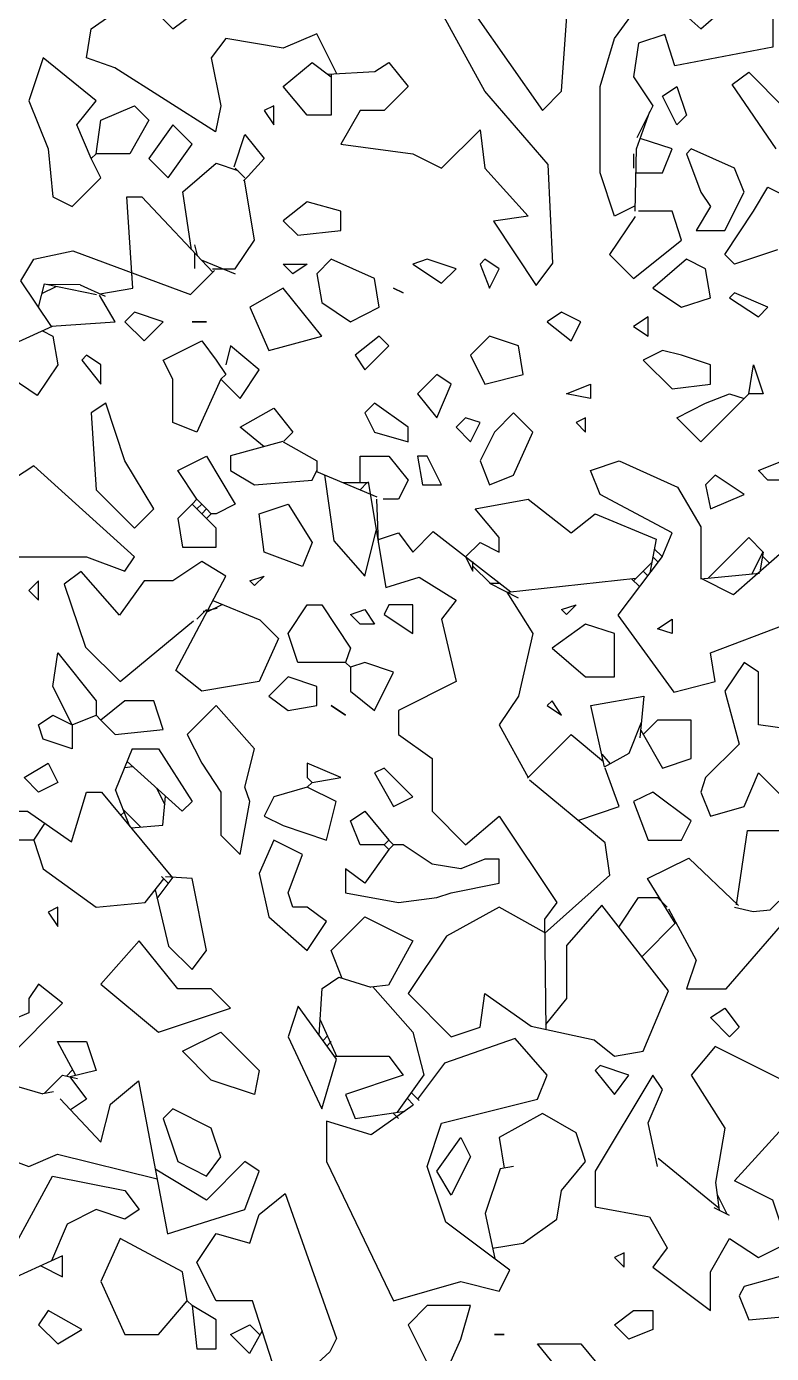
# Model space of a CAD drawing. Header units: metres. Extents: x -3.8 to 7.9, y -0.6 to 14.
# Drawn here: x -0.883 to -0.128, y 10.5 to 11.843 of the extents above; entities that cross this region are included whole.
import ezdxf

# ---------------------------------------------------------------- set-up
doc = ezdxf.new("R2010")
doc.units = ezdxf.units.M
doc.layers.add('ceco.net 88 green shadow', color=102, linetype='Continuous')
doc.layers.add('ceco.net 88 pair trees', color=7, linetype='Continuous')

msp = doc.modelspace()

# ---------------------------------------------------------------- linework, layer by layer
at = {"layer": 'ceco.net 88 green shadow', "linetype": 'Continuous'}
for p, q in [((-0.3409, 11.7779), (-0.3312, 11.9188)), ((-0.4284, 11.8556), (-0.3603, 11.7584)), ((-0.8658, 11.8119), (-0.8804, 11.7681)), ((-0.8123, 11.7681), (-0.8658, 11.8119)), ((-0.3603, 11.7584), (-0.3409, 11.7779)), ((-0.2388, 11.773), (-0.2243, 11.7827)), ((-0.2243, 11.7438), (-0.2388, 11.773)), ((-0.2243, 11.7827), (-0.2145, 11.7536)), ((-0.8804, 11.7681), (-0.8609, 11.7195)), ((-0.8318, 11.7438), (-0.8123, 11.7681)), ((-0.8075, 11.7487), (-0.7734, 11.7633)), ((-0.7734, 11.7633), (-0.7589, 11.7487)), ((-0.6325, 11.7633), (-0.6422, 11.7584)), ((-0.6422, 11.7584), (-0.6325, 11.7438)), ((-0.6325, 11.7438), (-0.6325, 11.7633)), ((-0.8172, 11.7098), (-0.8318, 11.7438)), ((-0.8123, 11.7147), (-0.8075, 11.7487)), ((-0.7589, 11.7487), (-0.7783, 11.7147)), ((-0.7346, 11.7438), (-0.7589, 11.7098)), ((-0.7151, 11.7244), (-0.7346, 11.7438)), ((-0.2145, 11.7536), (-0.2243, 11.7438)), ((-0.8609, 11.7195), (-0.8561, 11.6709)), ((-0.7394, 11.6904), (-0.7151, 11.7244)), ((-0.2097, 11.7195), (-0.2145, 11.7147)), ((-0.1659, 11.7001), (-0.2097, 11.7195)), ((-0.8172, 11.7098), (-0.8123, 11.7147)), ((-0.8075, 11.6904), (-0.8172, 11.7098)), ((-0.7783, 11.7147), (-0.8123, 11.7147)), ((-0.7589, 11.7098), (-0.7394, 11.6904)), ((-0.268, 11.7147), (-0.268, 11.7001)), ((-0.2145, 11.7147), (-0.2, 11.6758)), ((-0.8366, 11.6612), (-0.8075, 11.6904)), ((-0.1562, 11.6758), (-0.1659, 11.7001)), ((-0.1465, 11.6564), (-0.1319, 11.6807)), ((-0.1319, 11.6807), (-0.0542, 11.6418)), ((-0.8561, 11.6709), (-0.8366, 11.6612)), ((-0.5985, 11.6661), (-0.6228, 11.6466)), ((-0.5645, 11.6564), (-0.5985, 11.6661)), ((-0.2, 11.6758), (-0.1902, 11.6612)), ((-0.1757, 11.6369), (-0.1562, 11.6758)), ((-0.5645, 11.6369), (-0.5645, 11.6564)), ((-0.1902, 11.6612), (-0.2048, 11.6369)), ((-0.1757, 11.6126), (-0.1465, 11.6564)), ((-0.6228, 11.6466), (-0.6082, 11.6321)), ((-0.6082, 11.6321), (-0.5645, 11.6369)), ((-0.2048, 11.6369), (-0.1757, 11.6369)), ((-0.1659, 11.6029), (-0.1757, 11.6126)), ((-0.1222, 11.6175), (-0.1659, 11.6029)), ((-0.6228, 11.6029), (-0.5985, 11.6029)), ((-0.6131, 11.5932), (-0.6228, 11.6029)), ((-0.5985, 11.6029), (-0.6131, 11.5932)), ((-0.5742, 11.6078), (-0.5888, 11.5932)), ((-0.5304, 11.5883), (-0.5742, 11.6078)), ((-0.477, 11.6078), (-0.4916, 11.6029)), ((-0.4916, 11.6029), (-0.4624, 11.5835)), ((-0.4478, 11.598), (-0.477, 11.6078)), ((-0.4624, 11.5835), (-0.4478, 11.598)), ((-0.4187, 11.6078), (-0.4235, 11.6029)), ((-0.4235, 11.6029), (-0.4138, 11.5786)), ((-0.4041, 11.598), (-0.4187, 11.6078)), ((-0.4138, 11.5786), (-0.4041, 11.598)), ((-0.2145, 11.6078), (-0.2486, 11.5786)), ((-0.1951, 11.598), (-0.2145, 11.6078)), ((-0.1902, 11.5689), (-0.1951, 11.598)), ((-0.5888, 11.5932), (-0.5839, 11.564)), ((-0.5256, 11.5592), (-0.5304, 11.5883)), ((-0.6228, 11.5786), (-0.6568, 11.5592)), ((-0.5839, 11.53), (-0.6228, 11.5786)), ((-0.511, 11.5786), (-0.5013, 11.5737)), ((-0.5013, 11.5737), (-0.511, 11.5786)), ((-0.2486, 11.5786), (-0.2194, 11.5592)), ((-0.1659, 11.5737), (-0.1708, 11.5689)), ((-0.1319, 11.5592), (-0.1659, 11.5737)), ((-0.6568, 11.5592), (-0.6374, 11.5154)), ((-0.5839, 11.564), (-0.5547, 11.5446)), ((-0.5547, 11.5446), (-0.5256, 11.5592)), ((-0.2194, 11.5592), (-0.1902, 11.5689)), ((-0.1708, 11.5689), (-0.1416, 11.5494)), ((-0.1416, 11.5494), (-0.1319, 11.5592)), ((-0.7734, 11.5543), (-0.7832, 11.5446)), ((-0.7832, 11.5446), (-0.7637, 11.5251)), ((-0.7443, 11.5446), (-0.7734, 11.5543)), ((-0.7637, 11.5251), (-0.7443, 11.5446)), ((-0.7151, 11.5446), (-0.7005, 11.5446)), ((-0.7005, 11.5446), (-0.7151, 11.5446)), ((-0.3409, 11.5543), (-0.3555, 11.5446)), ((-0.3555, 11.5446), (-0.3312, 11.5251)), ((-0.3215, 11.5446), (-0.3409, 11.5543)), ((-0.3312, 11.5251), (-0.3215, 11.5446)), ((-0.2534, 11.5494), (-0.268, 11.5397)), ((-0.2534, 11.53), (-0.2534, 11.5494)), ((-0.6374, 11.5154), (-0.5839, 11.53)), ((-0.5256, 11.53), (-0.5499, 11.5106)), ((-0.5159, 11.5203), (-0.5256, 11.53)), ((-0.4138, 11.53), (-0.4332, 11.5106)), ((-0.3846, 11.5203), (-0.4138, 11.53)), ((-0.268, 11.5397), (-0.2534, 11.53)), ((-0.7443, 11.5057), (-0.7054, 11.5251)), ((-0.7054, 11.5251), (-0.6908, 11.5057)), ((-0.6762, 11.5203), (-0.6811, 11.5008)), ((-0.6471, 11.496), (-0.6762, 11.5203)), ((-0.5402, 11.496), (-0.5159, 11.5203)), ((-0.3798, 11.4911), (-0.3846, 11.5203)), ((-0.2388, 11.5154), (-0.2583, 11.5057)), ((-0.2194, 11.5106), (-0.2388, 11.5154)), ((-0.822, 11.5106), (-0.8269, 11.5057)), ((-0.8269, 11.5057), (-0.8075, 11.4814)), ((-0.8075, 11.5008), (-0.822, 11.5106)), ((-0.7346, 11.4863), (-0.7443, 11.5057)), ((-0.6908, 11.5057), (-0.6811, 11.4911)), ((-0.5499, 11.5106), (-0.5402, 11.496)), ((-0.4332, 11.5106), (-0.4187, 11.4814)), ((-0.2583, 11.5057), (-0.2291, 11.4765)), ((-0.1902, 11.5008), (-0.2194, 11.5106)), ((-0.8075, 11.4814), (-0.8075, 11.5008)), ((-0.6811, 11.4911), (-0.686, 11.4863)), ((-0.6665, 11.4668), (-0.6471, 11.496)), ((-0.4673, 11.4911), (-0.4867, 11.4717)), ((-0.4527, 11.4814), (-0.4673, 11.4911)), ((-0.4187, 11.4814), (-0.3798, 11.4911)), ((-0.1902, 11.4814), (-0.1902, 11.5008)), ((-0.1514, 11.4717), (-0.1465, 11.5008)), ((-0.1465, 11.5008), (-0.1368, 11.4717)), ((-0.7346, 11.4425), (-0.7346, 11.4863)), ((-0.686, 11.4863), (-0.7103, 11.4328)), ((-0.686, 11.4863), (-0.6665, 11.4668)), ((-0.4673, 11.4474), (-0.4527, 11.4814)), ((-0.336, 11.4717), (-0.3117, 11.4814)), ((-0.3117, 11.4814), (-0.3117, 11.4668)), ((-0.2291, 11.4765), (-0.1902, 11.4814)), ((-0.8026, 11.462), (-0.8172, 11.4522)), ((-0.7832, 11.4036), (-0.8026, 11.462)), ((-0.5304, 11.462), (-0.5402, 11.4522)), ((-0.4964, 11.4377), (-0.5304, 11.462)), ((-0.4867, 11.4717), (-0.4673, 11.4474)), ((-0.3117, 11.4668), (-0.336, 11.4717)), ((-0.2243, 11.4474), (-0.1951, 11.462)), ((-0.1562, 11.4668), (-0.2, 11.4231)), ((-0.1951, 11.462), (-0.1708, 11.4717)), ((-0.1708, 11.4717), (-0.1562, 11.4668)), ((-0.1562, 11.4668), (-0.1514, 11.4717)), ((-0.1368, 11.4717), (-0.1514, 11.4717)), ((-0.8172, 11.4522), (-0.8123, 11.3745)), ((-0.5402, 11.4522), (-0.5304, 11.4328)), ((-0.3895, 11.4522), (-0.4089, 11.4328)), ((-0.3701, 11.4328), (-0.3895, 11.4522)), ((-0.7103, 11.4328), (-0.7346, 11.4425)), ((-0.4964, 11.4231), (-0.4964, 11.4377)), ((-0.4381, 11.4474), (-0.4478, 11.4377)), ((-0.4478, 11.4377), (-0.4332, 11.4231)), ((-0.4235, 11.4425), (-0.4381, 11.4474)), ((-0.4332, 11.4231), (-0.4235, 11.4425)), ((-0.3166, 11.4474), (-0.3263, 11.4425)), ((-0.3263, 11.4425), (-0.3166, 11.4328)), ((-0.3166, 11.4328), (-0.3166, 11.4474)), ((-0.2, 11.4231), (-0.2243, 11.4474)), ((-0.5304, 11.4328), (-0.4964, 11.4231)), ((-0.4089, 11.4328), (-0.4235, 11.4036)), ((-0.3895, 11.3891), (-0.3701, 11.4328)), ((-0.7297, 11.3939), (-0.7005, 11.4085)), ((-0.7005, 11.4085), (-0.6714, 11.3599)), ((-0.4867, 11.4085), (-0.4818, 11.3793)), ((-0.477, 11.4085), (-0.4867, 11.4085)), ((-0.4624, 11.3793), (-0.477, 11.4085)), ((-0.8755, 11.3988), (-0.9047, 11.3793)), ((-0.7734, 11.3064), (-0.8755, 11.3988)), ((-0.754, 11.355), (-0.7832, 11.4036)), ((-0.4235, 11.4036), (-0.4138, 11.3793)), ((-0.1416, 11.3939), (-0.1173, 11.4036)), ((-0.7103, 11.3648), (-0.7297, 11.3939)), ((-0.4138, 11.3793), (-0.3895, 11.3891)), ((-0.1854, 11.3891), (-0.1951, 11.3793)), ((-0.1562, 11.3696), (-0.1854, 11.3891)), ((-0.1319, 11.3842), (-0.1416, 11.3939)), ((-0.1028, 11.3842), (-0.1319, 11.3842)), ((-0.8123, 11.3745), (-0.7734, 11.3356)), ((-0.4818, 11.3793), (-0.4624, 11.3793)), ((-0.1951, 11.3793), (-0.1902, 11.355)), ((-0.1902, 11.355), (-0.1562, 11.3696)), ((-0.7734, 11.3356), (-0.754, 11.355)), ((-0.7151, 11.3599), (-0.7297, 11.3453)), ((-0.7151, 11.3599), (-0.7103, 11.3648)), ((-0.7151, 11.3599), (-0.7103, 11.355)), ((-0.7103, 11.3648), (-0.7054, 11.3599)), ((-0.7103, 11.355), (-0.7054, 11.3599)), ((-0.7103, 11.355), (-0.7054, 11.3502)), ((-0.7054, 11.3599), (-0.7005, 11.355)), ((-0.7054, 11.3502), (-0.7005, 11.355)), ((-0.7005, 11.355), (-0.6957, 11.3502)), ((-0.6714, 11.3599), (-0.6908, 11.3502)), ((-0.6471, 11.3502), (-0.6179, 11.3599)), ((-0.6179, 11.3599), (-0.5936, 11.321)), ((-0.7297, 11.3453), (-0.7248, 11.3162)), ((-0.7054, 11.3502), (-0.7005, 11.3453)), ((-0.7005, 11.3453), (-0.6957, 11.3502)), ((-0.6908, 11.3356), (-0.7005, 11.3453)), ((-0.6908, 11.3502), (-0.6957, 11.3502)), ((-0.6422, 11.3113), (-0.6471, 11.3502)), ((-0.6908, 11.3162), (-0.6908, 11.3356)), ((-0.7248, 11.3162), (-0.6908, 11.3162)), ((-0.5936, 11.321), (-0.6033, 11.2967)), ((-0.9047, 11.3064), (-0.8658, 11.3064)), ((-0.8658, 11.3064), (-0.822, 11.3064)), ((-0.822, 11.3064), (-0.7832, 11.2919)), ((-0.7832, 11.2919), (-0.7734, 11.3064)), ((-0.6033, 11.2967), (-0.6422, 11.3113)), ((-0.6568, 11.2821), (-0.6422, 11.287)), ((-0.6422, 11.287), (-0.6519, 11.2773)), ((-0.8706, 11.2821), (-0.8804, 11.2724)), ((-0.8706, 11.2627), (-0.8706, 11.2821)), ((-0.6519, 11.2773), (-0.6568, 11.2821)), ((-0.8804, 11.2724), (-0.8706, 11.2627)), ((-0.6179, 11.2287), (-0.5985, 11.2578)), ((-0.5985, 11.2578), (-0.5839, 11.2578)), ((-0.5839, 11.2578), (-0.5547, 11.2141)), ((-0.5547, 11.2481), (-0.5402, 11.253)), ((-0.545, 11.2384), (-0.5547, 11.2481)), ((-0.5402, 11.253), (-0.5304, 11.2384)), ((-0.5159, 11.2578), (-0.5207, 11.2481)), ((-0.5207, 11.2481), (-0.4916, 11.2287)), ((-0.4916, 11.2578), (-0.5159, 11.2578)), ((-0.4916, 11.2287), (-0.4916, 11.2578)), ((-0.3409, 11.253), (-0.3263, 11.2578)), ((-0.336, 11.2481), (-0.3409, 11.253)), ((-0.3263, 11.2578), (-0.336, 11.2481)), ((-0.5304, 11.2384), (-0.545, 11.2384)), ((-0.3166, 11.2384), (-0.3506, 11.2141)), ((-0.2874, 11.2287), (-0.3166, 11.2384)), ((-0.2437, 11.2335), (-0.2291, 11.2433)), ((-0.2291, 11.2287), (-0.2437, 11.2335)), ((-0.2291, 11.2433), (-0.2291, 11.2287)), ((-0.6082, 11.1995), (-0.6179, 11.2287)), ((-0.2874, 11.1849), (-0.2874, 11.2287)), ((-0.8561, 11.1752), (-0.8512, 11.2092)), ((-0.8512, 11.2092), (-0.8123, 11.1606)), ((-0.5547, 11.2141), (-0.5596, 11.1995)), ((-0.3506, 11.2141), (-0.3166, 11.1849)), ((-0.5596, 11.1995), (-0.6082, 11.1995)), ((-0.5596, 11.1995), (-0.5547, 11.1947)), ((-0.5402, 11.1995), (-0.5547, 11.1947)), ((-0.5547, 11.1947), (-0.5547, 11.1704)), ((-0.511, 11.1898), (-0.5402, 11.1995)), ((-0.1562, 11.1995), (-0.1757, 11.1704)), ((-0.1416, 11.1898), (-0.1562, 11.1995)), ((-0.6179, 11.1849), (-0.6374, 11.1655)), ((-0.5888, 11.1752), (-0.6179, 11.1849)), ((-0.5304, 11.1509), (-0.511, 11.1898)), ((-0.3166, 11.1849), (-0.2874, 11.1849)), ((-0.1416, 11.1363), (-0.1416, 11.1898)), ((-0.8366, 11.1363), (-0.8561, 11.1752)), ((-0.5888, 11.1558), (-0.5888, 11.1752)), ((-0.5547, 11.1704), (-0.5304, 11.1509)), ((-0.1757, 11.1704), (-0.1611, 11.1169)), ((-0.8123, 11.1606), (-0.8123, 11.1461)), ((-0.7832, 11.1606), (-0.8075, 11.1412)), ((-0.754, 11.1606), (-0.7832, 11.1606)), ((-0.7443, 11.1315), (-0.754, 11.1606)), ((-0.6908, 11.1558), (-0.72, 11.1266)), ((-0.6519, 11.112), (-0.6908, 11.1558)), ((-0.6374, 11.1655), (-0.6179, 11.1509)), ((-0.6179, 11.1509), (-0.5888, 11.1558)), ((-0.5742, 11.1558), (-0.5596, 11.1461)), ((-0.5596, 11.1461), (-0.5742, 11.1558)), ((-0.3506, 11.1606), (-0.3555, 11.1558)), ((-0.3555, 11.1558), (-0.3409, 11.1461)), ((-0.3409, 11.1461), (-0.3506, 11.1606)), ((-0.8706, 11.1363), (-0.8561, 11.1461)), ((-0.8561, 11.1461), (-0.8366, 11.1363)), ((-0.8366, 11.1363), (-0.8123, 11.1461)), ((-0.8123, 11.1461), (-0.8075, 11.1412)), ((-0.8075, 11.1412), (-0.7929, 11.1266)), ((-0.8658, 11.1218), (-0.8706, 11.1363)), ((-0.8366, 11.1363), (-0.8366, 11.112)), ((-0.7929, 11.1266), (-0.7443, 11.1315)), ((-0.72, 11.1266), (-0.7054, 11.0975)), ((-0.1076, 11.1315), (-0.1416, 11.1363)), ((-0.8366, 11.112), (-0.8658, 11.1218)), ((-0.1611, 11.1169), (-0.1951, 11.0829)), ((-0.6617, 11.0732), (-0.6519, 11.112)), ((-0.8852, 11.0829), (-0.8609, 11.0975)), ((-0.8609, 11.0975), (-0.8512, 11.078)), ((-0.7054, 11.0975), (-0.686, 11.0683)), ((-0.5645, 11.0829), (-0.5985, 11.0975)), ((-0.5985, 11.0975), (-0.5985, 11.0829)), ((-0.5207, 11.0926), (-0.5304, 11.0877)), ((-0.5304, 11.0877), (-0.511, 11.0537)), ((-0.4916, 11.0634), (-0.5207, 11.0926)), ((-0.1562, 11.0537), (-0.1416, 11.0877)), ((-0.1416, 11.0877), (-0.1173, 11.0634)), ((-0.8706, 11.0683), (-0.8852, 11.0829)), ((-0.8512, 11.078), (-0.8706, 11.0683)), ((-0.6568, 11.0586), (-0.6617, 11.0732)), ((-0.5985, 11.0732), (-0.6325, 11.0634)), ((-0.5985, 11.0829), (-0.5936, 11.078)), ((-0.5985, 11.0732), (-0.5936, 11.078)), ((-0.5693, 11.0586), (-0.5985, 11.0732)), ((-0.5936, 11.078), (-0.5645, 11.0829)), ((-0.1951, 11.0829), (-0.2, 11.0683)), ((-0.686, 11.0683), (-0.686, 11.0246)), ((-0.6665, 11.0051), (-0.6568, 11.0586)), ((-0.6325, 11.0634), (-0.6422, 11.044)), ((-0.579, 11.0197), (-0.5693, 11.0586)), ((-0.511, 11.0537), (-0.4916, 11.0634)), ((-0.2486, 11.0683), (-0.268, 11.0586)), ((-0.268, 11.0586), (-0.2534, 11.0197)), ((-0.2097, 11.0391), (-0.2486, 11.0683)), ((-0.2, 11.0683), (-0.1902, 11.044)), ((-0.5547, 11.0391), (-0.5402, 11.0489)), ((-0.5402, 11.0489), (-0.5159, 11.0197)), ((-0.1902, 11.044), (-0.1562, 11.0537)), ((-0.6422, 11.044), (-0.6228, 11.0343)), ((-0.6228, 11.0343), (-0.579, 11.0197)), ((-0.545, 11.0148), (-0.5547, 11.0391)), ((-0.2194, 11.0197), (-0.2097, 11.0391)), ((-0.686, 11.0246), (-0.6665, 11.0051)), ((-0.6325, 11.0197), (-0.6471, 10.9857)), ((-0.6033, 11.0051), (-0.6325, 11.0197)), ((-0.5207, 11.0148), (-0.5159, 11.0197)), ((-0.5159, 11.0197), (-0.511, 11.0148)), ((-0.2534, 11.0197), (-0.2194, 11.0197)), ((-0.6179, 10.9662), (-0.6033, 11.0051)), ((-0.5207, 11.0148), (-0.545, 11.0148)), ((-0.5159, 11.01), (-0.5402, 10.976)), ((-0.5207, 11.0148), (-0.5159, 11.01)), ((-0.5159, 11.01), (-0.511, 11.0148)), ((-0.5013, 11.0148), (-0.511, 11.0148)), ((-0.4721, 10.9954), (-0.5013, 11.0148)), ((-0.443, 10.9905), (-0.4721, 10.9954)), ((-0.4187, 11.0003), (-0.443, 10.9905)), ((-0.4041, 11.0003), (-0.4187, 11.0003)), ((-0.4041, 10.976), (-0.4041, 11.0003)), ((-0.6471, 10.9857), (-0.6374, 10.9419)), ((-0.5402, 10.976), (-0.5596, 10.9905)), ((-0.5596, 10.9905), (-0.5596, 10.9662)), ((-0.6131, 10.9517), (-0.6179, 10.9662)), ((-0.5596, 10.9662), (-0.5061, 10.9565)), ((-0.4673, 10.9614), (-0.4527, 10.9662)), ((-0.4527, 10.9662), (-0.4041, 10.976)), ((-0.8512, 10.9517), (-0.8609, 10.9468)), ((-0.8512, 10.9322), (-0.8512, 10.9517)), ((-0.5985, 10.9517), (-0.6131, 10.9517)), ((-0.579, 10.9371), (-0.5985, 10.9517)), ((-0.5061, 10.9565), (-0.4673, 10.9614)), ((-0.8609, 10.9468), (-0.8512, 10.9322)), ((-0.6374, 10.9419), (-0.5985, 10.9079)), ((-0.5985, 10.9079), (-0.579, 10.9371)), ((-0.7686, 10.9176), (-0.8075, 10.8739)), ((-0.7297, 10.869), (-0.7686, 10.9176)), ((-0.8706, 10.8739), (-0.8804, 10.8593)), ((-0.8463, 10.8545), (-0.8706, 10.8739)), ((-0.8075, 10.8739), (-0.7491, 10.8253)), ((-0.8804, 10.8593), (-0.8804, 10.8447)), ((-0.6957, 10.869), (-0.7297, 10.869)), ((-0.6762, 10.8496), (-0.6957, 10.869)), ((-0.8804, 10.8447), (-0.9144, 10.8302)), ((-0.8998, 10.801), (-0.8463, 10.8545)), ((-0.7491, 10.8253), (-0.6762, 10.8496)), ((-0.1902, 10.8399), (-0.1757, 10.8496)), ((-0.1757, 10.8496), (-0.1611, 10.8302)), ((-0.1708, 10.8204), (-0.1902, 10.8399)), ((-0.1611, 10.8302), (-0.1708, 10.8204)), ((-0.7248, 10.8059), (-0.686, 10.8253)), ((-0.686, 10.8253), (-0.6471, 10.7864)), ((-0.6957, 10.7767), (-0.7248, 10.8059)), ((-0.302, 10.7913), (-0.3069, 10.7864)), ((-0.2729, 10.7816), (-0.302, 10.7913)), ((-0.6519, 10.7621), (-0.6957, 10.7767)), ((-0.6471, 10.7864), (-0.6519, 10.7621)), ((-0.3069, 10.7864), (-0.2874, 10.7621)), ((-0.2874, 10.7621), (-0.2729, 10.7816)), ((-0.7346, 10.7475), (-0.7443, 10.7378)), ((-0.7443, 10.7378), (-0.7297, 10.6941)), ((-0.6957, 10.7281), (-0.7346, 10.7475)), ((-0.686, 10.6989), (-0.6957, 10.7281)), ((-0.4673, 10.6844), (-0.443, 10.7184)), ((-0.443, 10.7184), (-0.4332, 10.6989)), ((-0.7005, 10.6795), (-0.686, 10.6989)), ((-0.4332, 10.6989), (-0.4527, 10.6601)), ((-0.7297, 10.6941), (-0.7005, 10.6795)), ((-0.4527, 10.6601), (-0.4673, 10.6844)), ((-0.788, 10.6163), (-0.8075, 10.5726)), ((-0.7248, 10.5823), (-0.788, 10.6163)), ((-0.2777, 10.6017), (-0.2874, 10.5969)), ((-0.2777, 10.5872), (-0.2777, 10.6017)), ((-0.2874, 10.5969), (-0.2777, 10.5872)), ((-0.72, 10.5531), (-0.7248, 10.5823)), ((-0.1028, 10.5823), (-0.1562, 10.5677)), ((-0.8075, 10.5726), (-0.7832, 10.5191)), ((-0.1562, 10.5677), (-0.1611, 10.558)), ((-0.7491, 10.5191), (-0.72, 10.5531)), ((-0.72, 10.5531), (-0.7151, 10.5483)), ((-0.7151, 10.5483), (-0.7103, 10.5045)), ((-0.6908, 10.5337), (-0.7151, 10.5483)), ((-0.477, 10.5483), (-0.4964, 10.5288)), ((-0.4332, 10.5483), (-0.477, 10.5483)), ((-0.443, 10.5143), (-0.4332, 10.5483)), ((-0.1611, 10.558), (-0.1514, 10.5337)), ((-0.8609, 10.5434), (-0.8706, 10.5288)), ((-0.8269, 10.524), (-0.8609, 10.5434)), ((-0.2874, 10.5288), (-0.268, 10.5434)), ((-0.268, 10.5434), (-0.2486, 10.5434)), ((-0.2486, 10.5434), (-0.2486, 10.524)), ((-0.1514, 10.5337), (-0.0979, 10.5386)), ((-0.8706, 10.5288), (-0.8512, 10.5094)), ((-0.8512, 10.5094), (-0.8269, 10.524)), ((-0.6908, 10.5045), (-0.6908, 10.5337)), ((-0.4964, 10.5288), (-0.4721, 10.4802)), ((-0.2729, 10.5143), (-0.2874, 10.5288)), ((-0.2486, 10.524), (-0.2729, 10.5143)), ((-0.7832, 10.5191), (-0.7491, 10.5191)), ((-0.4624, 10.4705), (-0.443, 10.5143)), ((-0.4089, 10.5191), (-0.3992, 10.5191)), ((-0.3992, 10.5191), (-0.4089, 10.5191)), ((-0.3215, 10.4559), (-0.3652, 10.5094)), ((-0.3652, 10.5094), (-0.3215, 10.5094)), ((-0.3215, 10.5094), (-0.2972, 10.4802)), ((-0.7103, 10.5045), (-0.6908, 10.5045))]:
    msp.add_line(p, q, dxfattribs=at)
at = {"layer": 'ceco.net 88 pair trees', "linetype": 'Continuous'}
for p, q in [((-0.2651, 11.7195), (-0.2515, 11.7575)), ((-0.2665, 11.6564), (-0.2651, 11.7195)), ((-0.6617, 11.6904), (-0.6714, 11.7001)), ((-0.6583, 11.6921), (-0.6631, 11.6872)), ((-0.7127, 11.6223), (-0.71, 11.6117)), ((-0.7127, 11.6146), (-0.7127, 11.5985)), ((-0.7759, 11.5886), (-0.7766, 11.598)), ((-0.7166, 11.5723), (-0.6925, 11.5963)), ((-0.7059, 11.6073), (-0.6714, 11.5932)), ((-0.8672, 11.573), (-0.8527, 11.5803)), ((-0.8284, 11.582), (-0.8612, 11.5823)), ((-0.8284, 11.582), (-0.8033, 11.5703)), ((-0.8944, 11.5227), (-0.8565, 11.54)), ((-0.5892, 11.393), (-0.528, 11.3674)), ((-0.5623, 11.3818), (-0.5368, 11.3818)), ((-0.545, 11.3745), (-0.5377, 11.3818)), ((-0.5265, 11.3208), (-0.528, 11.3648)), ((-0.2471, 11.3145), (-0.2391, 11.3067)), ((-0.4381, 11.3064), (-0.4308, 11.2919)), ((-0.4308, 11.2919), (-0.4308, 11.3016)), ((-0.268, 11.2821), (-0.2495, 11.3006)), ((-0.2486, 11.3064), (-0.2432, 11.3011)), ((-0.148, 11.2892), (-0.137, 11.3111)), ((-0.1375, 11.3072), (-0.1305, 11.3001)), ((-0.4133, 11.2797), (-0.4308, 11.2972)), ((-0.2583, 11.2919), (-0.2537, 11.2872)), ((-0.4138, 11.2797), (-0.3849, 11.2651)), ((-0.4133, 11.2797), (-0.4036, 11.2797)), ((-0.3958, 11.2707), (-0.2656, 11.2848)), ((-0.2702, 11.2843), (-0.2622, 11.2763)), ((-0.7005, 11.253), (-0.7103, 11.2433)), ((-0.7039, 11.2515), (-0.6896, 11.2544)), ((-0.7, 11.2508), (-0.6847, 11.2583)), ((-0.7759, 11.112), (-0.7926, 11.0705)), ((-0.3001, 11.1065), (-0.2918, 11.097)), ((-0.7834, 11.0933), (-0.7756, 11.0943)), ((-0.7513, 11.0724), (-0.7428, 11.0557)), ((-0.7781, 11.0333), (-0.7926, 11.0705)), ((-0.7875, 11.0447), (-0.7839, 11.0481)), ((-0.7849, 11.0506), (-0.7671, 11.0328)), ((-0.8755, 11.0197), (-0.8643, 11.0365)), ((-0.7504, 10.9604), (-0.7343, 10.982)), ((-0.7462, 10.9828), (-0.7389, 10.9757)), ((-0.226, 10.9354), (-0.2539, 10.9806)), ((-0.234, 10.9517), (-0.2437, 10.9614)), ((-0.1659, 10.9517), (-0.147, 10.9475)), ((-0.1297, 10.949), (-0.1212, 10.9575)), ((-0.2325, 10.9502), (-0.2048, 10.8982)), ((-0.147, 10.9475), (-0.1297, 10.949)), ((-0.2597, 10.9016), (-0.225, 10.9364)), ((-0.5664, 10.8807), (-0.5341, 10.8707)), ((-0.5854, 10.8375), (-0.5688, 10.801)), ((-0.5824, 10.8168), (-0.5781, 10.8214)), ((-0.579, 10.8107), (-0.5742, 10.8156)), ((-0.8422, 10.7806), (-0.8361, 10.7869)), ((-0.8556, 10.7646), (-0.8663, 10.7626)), ((-0.4933, 10.7641), (-0.4852, 10.7558)), ((-0.4974, 10.7582), (-0.4908, 10.7517)), ((-0.511, 10.7427), (-0.5061, 10.7378)), ((-0.2432, 10.6977), (-0.1817, 10.6474)), ((-0.1834, 10.6608), (-0.1735, 10.6411)), ((-0.1868, 10.6477), (-0.1713, 10.6399))]:
    msp.add_line(p, q, dxfattribs=at)
for points in [[(-0.5686, 11.7956), (-0.5888, 11.8362), (-0.6228, 11.8216), (-0.6811, 11.8313), (-0.6957, 11.8119), (-0.686, 11.7633), (-0.6913, 11.737), (-0.7934, 11.8017), (-0.822, 11.8119), (-0.8172, 11.841), (-0.7686, 11.8751), (-0.7346, 11.841), (-0.7151, 11.8556), (-0.72, 11.8848), (-0.7005, 11.9042), (-0.6519, 11.8848), (-0.6374, 11.9042), (-0.7103, 11.9868), (-0.6957, 12.0014), (-0.6714, 11.9966), (-0.6519, 12.0209), (-0.6374, 12.0014), (-0.6374, 11.9506), (-0.5525, 11.9156)], [(-0.5778, 11.7951), (-0.5299, 11.7978), (-0.5159, 11.807), (-0.4964, 11.7827), (-0.5207, 11.7584), (-0.545, 11.7584), (-0.5645, 11.7244), (-0.4916, 11.7147), (-0.4624, 11.7001), (-0.4235, 11.739), (-0.4187, 11.7001), (-0.3749, 11.6515), (-0.4099, 11.6464), (-0.3667, 11.5813), (-0.3499, 11.6039), (-0.3545, 11.7038), (-0.4187, 11.7779), (-0.477, 11.8848), (-0.5061, 11.8945), (-0.4845, 11.9268), (-0.529, 11.9251), (-0.5353, 11.9139), (-0.5525, 11.9156)], [(-0.2665, 11.662), (-0.2874, 11.6515), (-0.302, 11.6952), (-0.302, 11.7827), (-0.2874, 11.8313), (-0.2486, 11.8848), (-0.2, 11.841), (-0.1611, 11.8751), (-0.1271, 11.8556), (-0.1271, 11.8226), (-0.2264, 11.8036), (-0.2364, 11.8355), (-0.2631, 11.8265), (-0.268, 11.7924), (-0.2486, 11.7633), (-0.2648, 11.7307)], [(-0.5742, 11.7954), (-0.5742, 11.7536), (-0.5985, 11.7536), (-0.6228, 11.7827), (-0.5936, 11.807), (-0.5742, 11.7924)], [(-0.1237, 11.7195), (-0.1681, 11.7847), (-0.1514, 11.7973), (-0.1147, 11.7604)], [(-0.6726, 11.7013), (-0.6617, 11.7341), (-0.6422, 11.7098), (-0.6583, 11.6921)], [(-0.2656, 11.6952), (-0.2388, 11.6952), (-0.2291, 11.7195), (-0.2612, 11.7302)], [(-0.7156, 11.6175), (-0.7246, 11.676), (-0.6908, 11.705), (-0.6689, 11.6977)], [(-0.6945, 11.598), (-0.6714, 11.598), (-0.6519, 11.6272), (-0.6621, 11.6882)], [(-0.8087, 11.5728), (-0.7751, 11.5784), (-0.7812, 11.6709), (-0.7661, 11.6709), (-0.6942, 11.5946)], [(-0.2665, 11.651), (-0.2923, 11.6126), (-0.268, 11.5883), (-0.2194, 11.6272), (-0.2291, 11.6564), (-0.2631, 11.6564)], [(-0.8575, 11.5397), (-0.8886, 11.5859), (-0.8755, 11.6078), (-0.8359, 11.6165), (-0.7166, 11.5723)], [(-0.8706, 11.5594), (-0.8646, 11.583), (-0.8121, 11.572)], [(-0.8578, 11.54), (-0.7929, 11.5446), (-0.8089, 11.5716)], [(-0.8667, 11.5354), (-0.8561, 11.53), (-0.8512, 11.5008), (-0.8719, 11.47), (-0.9333, 11.5115), (-1.0053, 11.4556), (-0.9824, 11.4328), (-0.9144, 11.4474), (-0.8932, 11.4846)], [(-0.642, 11.418), (-0.6665, 11.4377), (-0.6325, 11.4571), (-0.6131, 11.4328), (-0.6223, 11.4236)], [(-0.6233, 11.4233), (-0.6762, 11.4087), (-0.6762, 11.3939), (-0.6519, 11.3793), (-0.5936, 11.3842), (-0.5888, 11.3939)], [(-0.6228, 11.4231), (-0.5888, 11.4036), (-0.5888, 11.3927)], [(-0.545, 11.3818), (-0.545, 11.4085), (-0.5159, 11.4085), (-0.4964, 11.3842), (-0.5061, 11.3648), (-0.5217, 11.3648)], [(-0.2391, 11.3064), (-0.2291, 11.3307), (-0.302, 11.3696), (-0.3117, 11.3939), (-0.2826, 11.4036), (-0.2235, 11.3769), (-0.2, 11.3368), (-0.2, 11.2843), (-0.1404, 11.2899)], [(-0.5812, 11.3896), (-0.5715, 11.3227), (-0.5402, 11.287), (-0.5287, 11.3332)], [(-0.5368, 11.3825), (-0.519, 11.2753), (-0.485, 11.286), (-0.4478, 11.2627), (-0.4624, 11.2433), (-0.4478, 11.1801), (-0.5061, 11.1509), (-0.5061, 11.1266), (-0.4721, 11.1023), (-0.4721, 11.0489), (-0.4381, 11.0148), (-0.4041, 11.044), (-0.3458, 10.9565), (-0.3584, 10.9395), (-0.3569, 10.8282)], [(-0.4381, 11.3064), (-0.4235, 11.321), (-0.4041, 11.3113), (-0.4041, 11.3259), (-0.4284, 11.355), (-0.3749, 11.3648), (-0.3312, 11.3307), (-0.3069, 11.3502), (-0.2452, 11.3244), (-0.2515, 11.2902)], [(-0.5265, 11.3239), (-0.5061, 11.3307), (-0.4916, 11.3113), (-0.4709, 11.332), (-0.3924, 11.271)], [(-0.2391, 11.3067), (-0.284, 11.2474), (-0.2274, 11.1696), (-0.1854, 11.1801), (-0.1902, 11.2092), (-0.1134, 11.2382), (-0.0935, 11.2882), (-0.1091, 11.3188), (-0.1669, 11.2681), (-0.1997, 11.2846)], [(-0.1922, 11.2851), (-0.1514, 11.3259), (-0.1368, 11.3113), (-0.1402, 11.2914)], [(-0.6942, 11.2622), (-0.6466, 11.2428), (-0.6276, 11.2238), (-0.6471, 11.1801), (-0.7054, 11.1704), (-0.7316, 11.1913), (-0.6811, 11.287), (-0.7054, 11.3016), (-0.7346, 11.2821), (-0.7637, 11.2821), (-0.7885, 11.2474), (-0.8274, 11.2916), (-0.8446, 11.2787), (-0.823, 11.2151), (-0.788, 11.1801), (-0.7137, 11.2418)], [(-0.3963, 11.2707), (-0.3701, 11.2287), (-0.3846, 11.1655), (-0.4041, 11.1363), (-0.3749, 11.0829)], [(-0.2974, 11.0938), (-0.3112, 11.1558), (-0.2578, 11.1655), (-0.2617, 11.1232)], [(-0.2974, 11.0938), (-0.2726, 11.1077), (-0.26, 11.139)], [(-0.2607, 11.131), (-0.2388, 11.0926), (-0.2097, 11.1023), (-0.2097, 11.1412), (-0.2437, 11.1412), (-0.2583, 11.1266)], [(-0.3756, 11.0822), (-0.3312, 11.1266), (-0.2986, 11.0994)], [(-0.7759, 11.112), (-0.7491, 11.112), (-0.7151, 11.0586), (-0.7251, 11.0489), (-0.781, 11.0992)], [(-0.3246, 11.0396), (-0.2826, 11.0537), (-0.2969, 11.0926)], [(-0.3581, 10.9252), (-0.2921, 10.9842), (-0.2967, 11.0168), (-0.3735, 11.0802)], [(-0.1637, 10.9541), (-0.1528, 11.0294), (-0.1028, 11.0294), (-0.0787, 11.0824), (-0.0401, 11.0741)], [(-0.8755, 11.0197), (-0.9047, 11.0197), (-0.8998, 11.0489), (-0.8818, 11.0489), (-0.8371, 11.0178), (-0.822, 11.0683), (-0.807, 11.0683), (-0.735, 10.9813)], [(-0.7768, 11.0319), (-0.7448, 11.0348), (-0.7421, 11.0642)], [(-0.8755, 11.0197), (-0.8658, 10.9905), (-0.8123, 10.9517), (-0.7625, 10.9565), (-0.7438, 10.9803)], [(-0.2539, 10.9806), (-0.2121, 11.0015), (-0.1618, 10.9534)], [(-0.7525, 10.9694), (-0.7389, 10.9123), (-0.7151, 10.8885), (-0.7005, 10.9079), (-0.7151, 10.9808), (-0.7421, 10.9825)], [(-0.3581, 10.9262), (-0.4041, 10.9517), (-0.4575, 10.9225), (-0.4964, 10.8642), (-0.4527, 10.8204), (-0.4235, 10.8302), (-0.4187, 10.8642), (-0.3718, 10.8314), (-0.3078, 10.8173), (-0.2874, 10.801), (-0.2583, 10.8059), (-0.2328, 10.8671), (-0.3003, 10.9539), (-0.336, 10.9128), (-0.336, 10.8593), (-0.3572, 10.8328)], [(-0.2831, 10.9315), (-0.2631, 10.9614), (-0.2437, 10.9614)], [(-0.2048, 10.8982), (-0.2145, 10.869), (-0.1742, 10.869), (-0.1018, 10.9526), (-0.1212, 10.9575)], [(-0.563, 10.8795), (-0.5742, 10.9079), (-0.5402, 10.9419), (-0.4916, 10.9176), (-0.5163, 10.8729), (-0.5341, 10.8707)], [(-0.5863, 10.8221), (-0.5834, 10.8693), (-0.5664, 10.8807)], [(-0.5321, 10.871), (-0.4916, 10.8253), (-0.4806, 10.7821), (-0.5074, 10.7441)], [(-0.5688, 10.7978), (-0.6077, 10.8515), (-0.6179, 10.8204), (-0.5839, 10.7475), (-0.5688, 10.7978)], [(-0.9457, 10.7349), (-1.0019, 10.7913), (-0.9829, 10.8197), (-0.9175, 10.7774), (-0.8663, 10.7626)], [(-0.4911, 10.7514), (-0.5338, 10.7211), (-0.579, 10.7349), (-0.579, 10.6941), (-0.511, 10.5531), (-0.443, 10.5726), (-0.4041, 10.5629), (-0.3934, 10.5842), (-0.458, 10.6328), (-0.477, 10.6892), (-0.4624, 10.733), (-0.3652, 10.7573), (-0.3555, 10.7816), (-0.388, 10.8187), (-0.4595, 10.7937), (-0.4867, 10.7573)], [(-0.833, 10.7813), (-0.8514, 10.8156), (-0.822, 10.8156), (-0.8123, 10.7864), (-0.8386, 10.7799)], [(-0.2437, 10.6892), (-0.2532, 10.7335), (-0.2388, 10.767), (-0.2486, 10.7816), (-0.3069, 10.6844), (-0.3069, 10.6484), (-0.252, 10.638), (-0.234, 10.6066), (-0.2486, 10.5872), (-0.1902, 10.5434), (-0.1902, 10.5823), (-0.1708, 10.6163), (-0.1416, 10.5969), (-0.1125, 10.6115), (-0.1271, 10.6552), (-0.1659, 10.6746), (-0.1173, 10.7281), (-0.1173, 10.7767), (-0.1854, 10.8107), (-0.2097, 10.7816), (-0.1757, 10.7281), (-0.1849, 10.6729), (-0.1815, 10.645)], [(-0.571, 10.801), (-0.5159, 10.801), (-0.5013, 10.7816), (-0.5596, 10.7621), (-0.5499, 10.7378), (-0.4998, 10.7451)], [(-0.865, 10.7629), (-0.8463, 10.7816), (-0.8313, 10.7782)], [(-0.839, 10.7799), (-0.822, 10.7573), (-0.8381, 10.7466)], [(-0.8488, 10.7575), (-0.8075, 10.7138), (-0.7977, 10.7524), (-0.7695, 10.776), (-0.7401, 10.6209), (-0.6617, 10.6455), (-0.6471, 10.6844), (-0.6617, 10.6941), (-0.7005, 10.6552), (-0.7525, 10.6863)], [(-0.4109, 10.6064), (-0.3798, 10.6115), (-0.3458, 10.6358), (-0.3409, 10.6649), (-0.3166, 10.6941), (-0.3263, 10.7232), (-0.3603, 10.7427), (-0.4041, 10.7184), (-0.399, 10.6875)], [(-0.9192, 10.7232), (-0.9192, 10.7038), (-0.8804, 10.6892), (-0.8514, 10.7016), (-0.7506, 10.6766)], [(-0.3895, 10.6892), (-0.4033, 10.6868), (-0.4184, 10.6414), (-0.4087, 10.5959)], [(-0.8682, 10.5884), (-0.8463, 10.5774), (-0.8463, 10.5986), (-0.8935, 10.577), (-0.9241, 10.5872), (-0.9581, 10.5726), (-0.9829, 10.6071), (-0.9149, 10.6776), (-0.9047, 10.626), (-0.8906, 10.6166), (-0.8565, 10.6795), (-0.7832, 10.6649), (-0.7686, 10.6455), (-0.7832, 10.6358), (-0.8123, 10.6455), (-0.8415, 10.6309), (-0.8575, 10.5935)], [(-0.6048, 10.4747), (-0.6303, 10.4798), (-0.6541, 10.5531), (-0.6908, 10.5531), (-0.7103, 10.592), (-0.6908, 10.6212), (-0.6568, 10.6115), (-0.6471, 10.6406), (-0.6208, 10.6618), (-0.5688, 10.515), (-0.5756, 10.5016), (-0.6325, 10.4494), (-0.6325, 10.4268), (-0.6714, 10.4462), (-0.7103, 10.4073), (-0.6519, 10.3879), (-0.6033, 10.4025), (-0.5596, 10.3928), (-0.545, 10.4414), (-0.5645, 10.4802), (-0.5885, 10.49)], [(-0.6442, 10.5228), (-0.657, 10.4999), (-0.6762, 10.5191), (-0.6568, 10.5288), (-0.6466, 10.5186)]]:
    msp.add_lwpolyline(points, dxfattribs=at)

doc.saveas('drawing.dxf')
